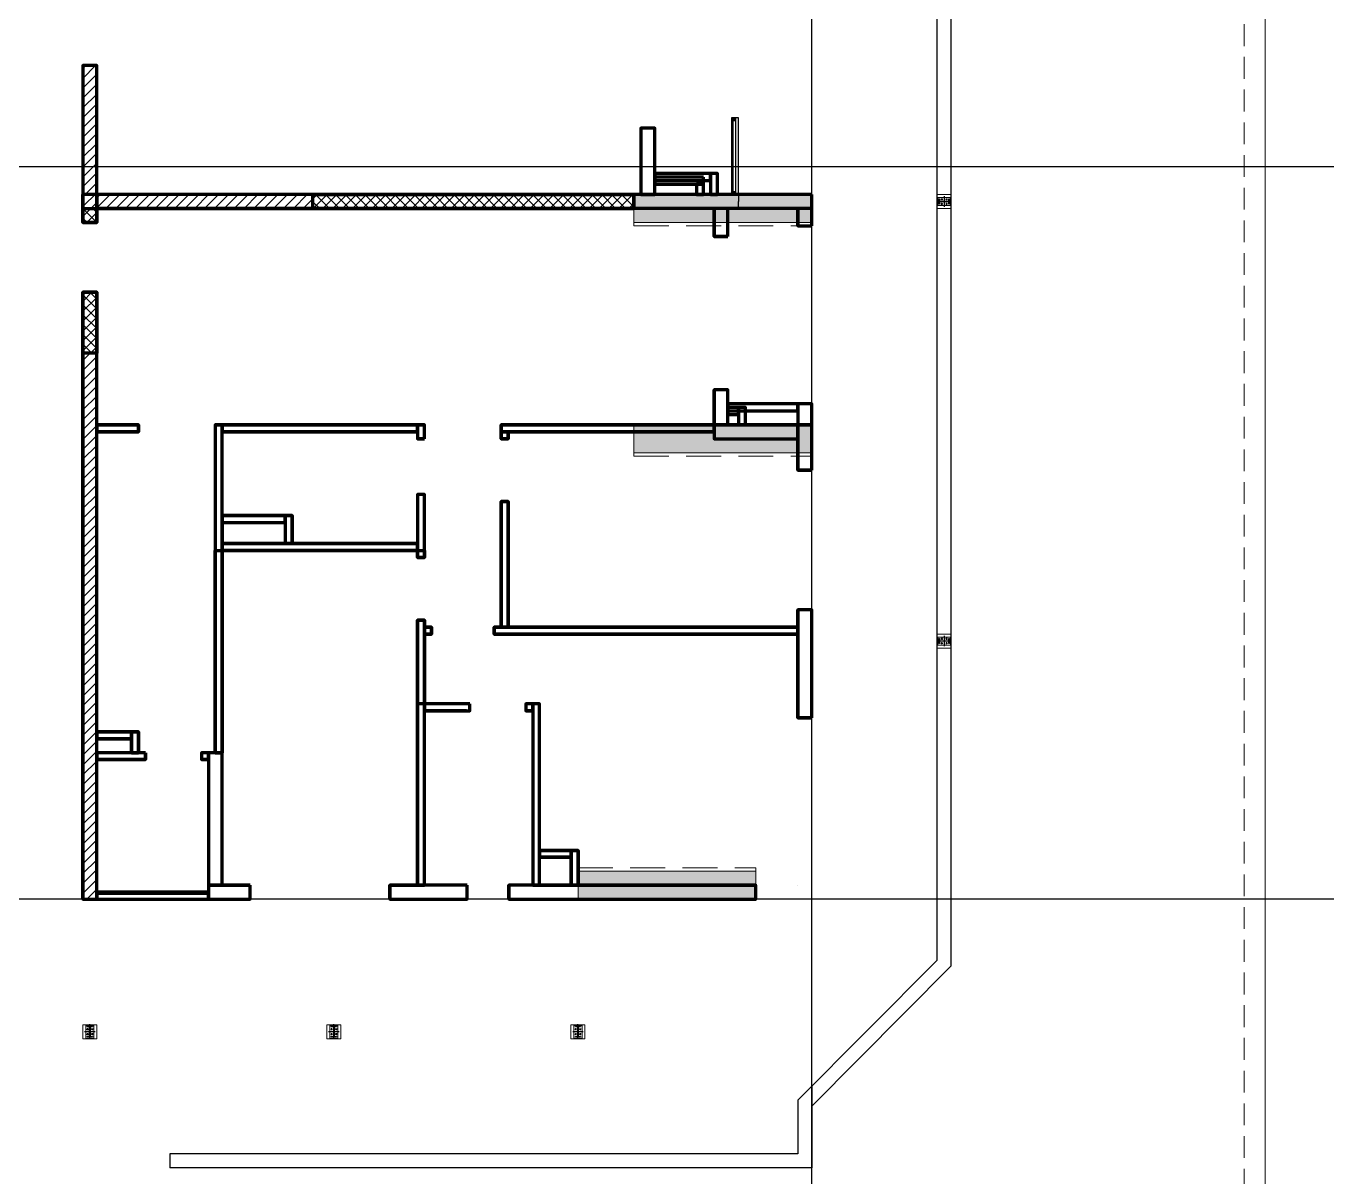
# Model space of a CAD drawing. Header units: millimetres. Extents: x -25197 to 555828, y -17247 to 174153.
# Drawn here: x 481622 to 500274, y 69868 to 86366 of the extents above; entities that cross this region are included whole.
import ezdxf
from ezdxf.enums import TextEntityAlignment as Align

# ---------------------------------------------------------------- set-up
doc = ezdxf.new("R2010")
doc.units = ezdxf.units.MM
doc.header["$LTSCALE"] = 250
for name, pattern in [('CHG_XX_Cot_Tang 1$0$CENTER', [20.2, 12.7, -2.5, 2.5, -2.5]), ('CHG_XX_Cot_Tang 1$0$CENTER2', [28.575, 19.05, -3.175, 3.175, -3.175]), ('CHG_XX_Cot_Tang 1$0$HIDDEN', [0.375, 0.25, -0.125]), ('CHG_XX_Cot_Tang 1$0$MB_Luoi truc$0$HTT Hidden 21', [3, 2, -1]), ('CHG_XX_Luoi truc$0$MB_Luoi truc$0$Center101', [13, 10, -1, 1, -1]), ('MB Can ho 1.5PN$0$HIDDEN', [0.375, 0.25, -0.125])]:
    doc.linetypes.add(name, pattern=pattern)
for name, color, linetype in [("CHG_XX_Cot_Tang 1$0$'S_Concrete_Center_1", 8, 'CHG_XX_Cot_Tang 1$0$CENTER2'), ("CHG_XX_Cot_Tang 1$0$'S_Steel_ Bold", 8, 'Continuous'), ('CHG_XX_Cot_Tang 1$0$Vach VH3', 3, 'Continuous'), ('CHG_XX_Luoi truc$0$Grid', 34, 'Continuous'), ('CHG_XX_Luoi truc$0$Grid Line', 8, 'CHG_XX_Luoi truc$0$MB_Luoi truc$0$Center101'), ('MB Can ho 1.5PN$0$Brick Wall', 4, 'Continuous'), ('mb tang 1 TWB$0$Brick Wall', 4, 'Continuous'), ('mb tang 1 TWB$0$Wall Hatch', 134, 'Continuous')]:
    doc.layers.add(name, color=color, linetype=linetype)
for name, color, linetype, lineweight in [("CHG_XX_Cot_Tang 1$0$'S_Steel_Cont_2 Normal", 2, 'Continuous', 25), ("CHG_XX_Cot_Tang 1$0$'S_Steel_Cont_2 Normal_Plate", 150, 'Continuous', 15), ('CHG_XX_Cot_Tang 1$0$Cot thep', 51, 'Continuous', 15), ('CHG_XX_Cot_Tang 1$0$Net thay Tuong', 3, 'Continuous', 20), ('CHG_XX_Cot_Tang 1$0$NS-Pier', 150, 'Continuous', 9), ('CHG_XX_Cot_Tang 1$0$NS-Pier @ 1 VP1', 150, 'Continuous', 9), ('CHG_XX_Cot_Tang 1$0$NS-Pier @ 1 VP2', 150, 'Continuous', 9), ('CHG_XX_Cot_Tang 1$0$NS-Pier @ 1 VP3', 150, 'Continuous', 9), ('CHG_XX_Cot_Tang 1$0$NS-Pier @ 1 VPModel', 150, 'Continuous', 9), ('CHG_XX_Cot_Tang 1$0$NS-Pier @ 100', 150, 'Continuous', 9), ('CHG_XX_Cot_Tang 1$0$NS-Pier @ 150', 150, 'Continuous', 9), ('CHG_XX_Cot_Tang 1$0$NS-Pier @ 200', 150, 'Continuous', 9), ('CHG_XX_Cot_Tang 1$0$NS-Pier @ 350', 150, 'Continuous', 9), ('MB Can ho 1.5PN$0$Wall Line', 4, 'Continuous', 70), ('MB Can ho 3PN_101m2$0$Wall Line', 4, 'Continuous', 70), ('mb tang 1 TWB$0$Wall Line', 4, 'Continuous', 70), ('Net cat Tuong', 4, 'Continuous', 9)]:
    doc.layers.add(name, color=color, linetype=linetype, lineweight=lineweight)
doc.styles.add('CHG_XX_Luoi truc$0$MB_Luoi truc$0$Grid A-F$0$VNI-HelveCB', font='VHELVCB_0.TTF')

# ---------------------------------------------------------------- blocks, each defined once
blk = doc.blocks.new('*U2169')
at = {"layer": 'CHG_XX_Luoi truc$0$Grid Line'}
blk.add_line((0, 0), (0, 608), dxfattribs=at)
at = {"layer": 'CHG_XX_Luoi truc$0$Grid', "lineweight": -2, "style": 'CHG_XX_Luoi truc$0$MB_Luoi truc$0$Grid A-F$0$VNI-HelveCB'}
for tag, p in [('GRIDSUB', (0, 617)), ('GRID', (0, -9))]:
    blk.add_attdef(tag, text='', height=5, dxfattribs=at).set_placement(p, align=Align.MIDDLE)
blk = doc.blocks.new('*U2171')
at = {"layer": 'CHG_XX_Luoi truc$0$Grid Line'}
blk.add_line((0, 0), (0, 438), dxfattribs=at)
at = {"layer": 'CHG_XX_Luoi truc$0$Grid', "lineweight": -2, "style": 'CHG_XX_Luoi truc$0$MB_Luoi truc$0$Grid A-F$0$VNI-HelveCB'}
for tag, p in [('GRIDSUB', (0, 447)), ('GRID', (0, -9))]:
    blk.add_attdef(tag, text='', height=5, dxfattribs=at).set_placement(p, align=Align.MIDDLE)
blk = doc.blocks.new('CHG_XX_Luoi truc')
at = {"layer": 'CHG_XX_Luoi truc$0$Grid', "xscale": 300, "yscale": 300, "zscale": 300}
blk.add_blockref('*U2169', (99550, -12747), dxfattribs=at)
at = {"layer": 'CHG_XX_Luoi truc$0$Grid', "xscale": 300.0000000000013, "yscale": 300.0000000000013, "zscale": 300.0000000000013, "rotation": 90}
for p in [(110703, 84350), (110703, 73850)]:
    blk.add_blockref('*U2171', p, dxfattribs=at)
blk = doc.blocks.new('*U2323')
at = {"layer": 'CHG_XX_Cot_Tang 1$0$NS-Pier @ 1 VP1'}
h = blk.add_hatch(color=256, dxfattribs=at)
h.dxf.hatch_style = 1
h.paths.add_polyline_path([(400, 0), (0, 0), (0, -2550), (400, -2550)])
at = {"layer": 'CHG_XX_Cot_Tang 1$0$NS-Pier @ 1 VP2'}
h = blk.add_hatch(color=256, dxfattribs=at)
h.dxf.hatch_style = 1
h.paths.add_polyline_path([(400, 0), (0, 0), (0, -2550), (400, -2550)])
at = {"layer": 'CHG_XX_Cot_Tang 1$0$NS-Pier @ 1 VP3'}
h = blk.add_hatch(color=256, dxfattribs=at)
h.dxf.hatch_style = 1
h.paths.add_polyline_path([(400, 0), (0, 0), (0, -2550), (400, -2550)])
at = {"layer": 'CHG_XX_Cot_Tang 1$0$NS-Pier @ 1 VPModel'}
h = blk.add_hatch(color=256, dxfattribs=at)
h.dxf.hatch_style = 1
h.paths.add_polyline_path([(400, 0), (0, 0), (0, -2550), (400, -2550)])
at = {"layer": 'CHG_XX_Cot_Tang 1$0$NS-Pier @ 100'}
h = blk.add_hatch(color=256, dxfattribs=at)
h.dxf.hatch_style = 1
h.paths.add_polyline_path([(400, 0), (0, 0), (0, -2550), (400, -2550)])
at = {"layer": 'CHG_XX_Cot_Tang 1$0$NS-Pier @ 150'}
h = blk.add_hatch(color=256, dxfattribs=at)
h.dxf.hatch_style = 1
h.paths.add_polyline_path([(400, 0), (0, 0), (0, -2550), (400, -2550)])
at = {"layer": 'CHG_XX_Cot_Tang 1$0$NS-Pier @ 200'}
h = blk.add_hatch(color=256, dxfattribs=at)
h.dxf.hatch_style = 1
h.paths.add_polyline_path([(400, 0), (0, 0), (0, -2550), (400, -2550)])
at = {"layer": 'CHG_XX_Cot_Tang 1$0$NS-Pier @ 350'}
h = blk.add_hatch(color=256, dxfattribs=at)
h.dxf.hatch_style = 1
h.paths.add_polyline_path([(400, 0), (0, 0), (0, -2550), (400, -2550)])
blk = doc.blocks.new('CHG_XX_Cot_Tang 1$0$Block A_C450x2250')
at = {"layer": 'CHG_XX_Cot_Tang 1$0$NS-Pier', "color": 9, "linetype": 'CHG_XX_Cot_Tang 1$0$MB_Luoi truc$0$HTT Hidden 21'}
blk.add_lwpolyline([(0, 0), (-50, 0), (-50, -2550), (0, -2550)], dxfattribs=at)
at = {"layer": 'CHG_XX_Cot_Tang 1$0$NS-Pier'}
blk.add_lwpolyline([(400, -2550), (0, -2550), (0, 0), (400, 0)], close=True, dxfattribs=at)
blk.add_blockref('*U2323', (0, 0), dxfattribs=at)
blk = doc.blocks.new('*U2301')
at = {"layer": "CHG_XX_Cot_Tang 1$0$'S_Steel_ Bold", "linetype": 'CHG_XX_Cot_Tang 1$0$CENTER', "ltscale": 0.05}
for p, q in [((-13, 0), (13, 0)), ((0, 13), (0, -13))]:
    blk.add_line(p, q, dxfattribs=at)
at = {"layer": "CHG_XX_Cot_Tang 1$0$'S_Steel_ Bold", "color": 1}
blk.add_circle((0, 0), 7, dxfattribs=at)
blk = doc.blocks.new('CHG_XX_Cot_Tang 1$0$A$C42BB3C5E')
at = {"color": 8, "linetype": 'CHG_XX_Cot_Tang 1$0$MB_Luoi truc$0$HTT Hidden 21'}
blk.add_lwpolyline([(-75, -113), (125, -113), (125, 87), (-75, 87)], close=True, dxfattribs=at)
at = {"layer": "CHG_XX_Cot_Tang 1$0$'S_Concrete_Center_1"}
for p, q in [((25, 63), (25, -88)), ((125, -13), (-83, -13))]:
    blk.add_line(p, q, dxfattribs=at)
at = {"layer": "CHG_XX_Cot_Tang 1$0$'S_Steel_Cont_2 Normal"}
blk.add_lwpolyline([(-37, -15, 0.414214), (-43, -21), (-43, -50), (-50, -50), (-50, 25), (-43, 25), (-43, -4, 0.414214), (-37, -10), (87, -10, 0.414214), (93, -4), (93, 25), (100, 25), (100, -50), (93, -50), (93, -21, 0.414214), (87, -15)], format="xyb", close=True, dxfattribs=at)
at = {"layer": "CHG_XX_Cot_Tang 1$0$'S_Steel_Cont_2 Normal_Plate"}
blk.add_lwpolyline([(115, 45), (115, -70), (-65, -70), (-65, 45)], close=True, dxfattribs=at)
at = {"layer": "CHG_XX_Cot_Tang 1$0$'S_Steel_ Bold"}
for p in [(-10, 20), (60, 20)]:
    blk.add_blockref('*U2301', p, dxfattribs=at)
at = {"layer": "CHG_XX_Cot_Tang 1$0$'S_Steel_ Bold", "xscale": -1, "rotation": 180}
for p in [(-10, -45), (60, -45)]:
    blk.add_blockref('*U2301', p, dxfattribs=at)
blk = doc.blocks.new('CHG_XX_Cot_Tang 1$0$net pergola')
at = {"layer": 'CHG_XX_Cot_Tang 1$0$Net thay Tuong'}
for p in [(67007, 32363), (67007, 26063)]:
    blk.add_blockref('CHG_XX_Cot_Tang 1$0$A$C42BB3C5E', p, dxfattribs=at)
at = {"layer": 'CHG_XX_Cot_Tang 1$0$Net thay Tuong', "rotation": 270}
for p in [(54795, 20475), (58294, 20475), (61794, 20475)]:
    blk.add_blockref('CHG_XX_Cot_Tang 1$0$A$C42BB3C5E', p, dxfattribs=at)
blk = doc.blocks.new('CHG_XX_Cot_Tang 1')
at = {"layer": 'CHG_XX_Cot_Tang 1$0$NS-Pier', "linetype": 'Continuous', "ltscale": 5}
blk.add_lwpolyline([(-300, 85450), (-10900, 85450), (-10900, 163400), (99639.2, 163400), (106050, 158254.3), (106050, -6022), (103575.5, -9000), (32350, -9000), (32350, 84050), (-300, 84050)], close=True, dxfattribs=at)
at = {"layer": 'CHG_XX_Cot_Tang 1$0$NS-Pier', "linetype": 'CHG_XX_Cot_Tang 1$0$HIDDEN', "ltscale": 5}
blk.add_lwpolyline([(32650, 84350), (0, 84350), (0, 85750), (-10600, 85750), (-10600, 163100), (99533.7, 163100), (105750, 158110.4), (105750, -5913.6), (103434.7, -8700), (32650, -8700), (32650, 84350), (32650, -8700), (103404.7, -8700)], dxfattribs=at)
at = {"layer": 'CHG_XX_Cot_Tang 1$0$Vach VH3'}
for p, q in [((101350.9, 72976.9), (101350.9, 128050)), ((101549.6, 72893.1), (101551.1, 127850)), ((99350, 70966.8), (101350.9, 72976.9)), ((99550, 70884.3), (101549.6, 72893.1)), ((99550, 71167.8), (99550, 70884.3)), ((99350, 70966.8), (99350, 70199.1)), ((99550, 70884.3), (99550, 70200)), ((99550, 70884.3), (99550, 69999.1)), ((99550, 70000), (99550, 70884.3)), ((99350, 70199.1), (90350, 70200)), ((90350, 70200), (90350, 70000)), ((99550, 69999.1), (90350, 70000))]:
    blk.add_line(p, q, dxfattribs=at)
at = {"layer": 'CHG_XX_Cot_Tang 1$0$Cot thep'}
blk.add_blockref('CHG_XX_Cot_Tang 1$0$net pergola', (34418.2, 51500), dxfattribs=at)
at = {"layer": 'CHG_XX_Cot_Tang 1$0$NS-Pier'}
blk.add_blockref('CHG_XX_Luoi truc', (0, 0), dxfattribs=at)
at = {"layer": 'CHG_XX_Cot_Tang 1$0$NS-Pier', "rotation": 90.00000000000001}
for p in [(97000, 83550), (97000, 80250)]:
    blk.add_blockref('CHG_XX_Cot_Tang 1$0$Block A_C450x2250', p, dxfattribs=at)
at = {"layer": 'CHG_XX_Cot_Tang 1$0$NS-Pier', "xscale": -1, "rotation": 90}
blk.add_blockref('CHG_XX_Cot_Tang 1$0$Block A_C450x2250', (96200, 74250), dxfattribs=at)
blk = doc.blocks.new('*U1516')
at = {"color": 9}
blk.add_lwpolyline([(0, 50), (1600, 50), (1600, -50), (0, -50)], close=True, dxfattribs=at)
blk.add_lwpolyline([(0, 50), (1600, 50), (1600, -30), (0, -30)], close=True)
blk = doc.blocks.new('*U1707')
at = {"layer": 'MB Can ho 3PN_101m2$0$Wall Line'}
blk.add_lwpolyline([(-600, 0), (0, 0), (0, 100), (-600, 100)], close=True, dxfattribs=at)
blk = doc.blocks.new('*U1708')
at = {"layer": 'MB Can ho 3PN_101m2$0$Wall Line'}
blk.add_lwpolyline([(-500, 0), (0, 0), (0, 100), (-500, 100)], close=True, dxfattribs=at)
blk = doc.blocks.new('*U1704')
at = {"layer": 'MB Can ho 3PN_101m2$0$Wall Line'}
blk.add_lwpolyline([(-700, 0), (0, 0), (0, 100), (-700, 100)], close=True, dxfattribs=at)
blk = doc.blocks.new('*U1699')
at = {"layer": 'MB Can ho 3PN_101m2$0$Wall Line'}
blk.add_lwpolyline([(-100, 0), (0, 0), (0, 100), (-100, 100)], close=True, dxfattribs=at)
blk = doc.blocks.new('*U1705')
at = {"layer": 'MB Can ho 3PN_101m2$0$Wall Line'}
blk.add_lwpolyline([(-2800, 0), (0, 0), (0, 100), (-2800, 100)], close=True, dxfattribs=at)
blk = doc.blocks.new('*U1692')
at = {"layer": 'MB Can ho 3PN_101m2$0$Wall Line'}
blk.add_lwpolyline([(-3050, 0), (0, 0), (0, 100), (-3050, 100)], close=True, dxfattribs=at)
blk = doc.blocks.new('*U1702')
at = {"layer": 'MB Can ho 3PN_101m2$0$Wall Line'}
blk.add_lwpolyline([(-4350, 0), (0, 0), (0, 100), (-4350, 100)], close=True, dxfattribs=at)
blk = doc.blocks.new('*U1706')
at = {"layer": 'MB Can ho 3PN_101m2$0$Wall Line'}
blk.add_lwpolyline([(-900, 0), (0, 0), (0, 100), (-900, 100)], close=True, dxfattribs=at)
blk = doc.blocks.new('*U1700')
at = {"layer": 'MB Can ho 3PN_101m2$0$Wall Line'}
blk.add_lwpolyline([(-650, 0), (0, 0), (0, 100), (-650, 100)], close=True, dxfattribs=at)
blk = doc.blocks.new('*U1701')
at = {"layer": 'MB Can ho 3PN_101m2$0$Wall Line'}
blk.add_lwpolyline([(-450, 0), (0, 0), (0, 100), (-450, 100)], close=True, dxfattribs=at)
blk = doc.blocks.new('*U1703')
at = {"layer": 'MB Can ho 3PN_101m2$0$Wall Line'}
blk.add_lwpolyline([(-600, 0), (0, 0), (0, 200), (-600, 200)], close=True, dxfattribs=at)
blk = doc.blocks.new('*U1925')
at = {"layer": 'MB Can ho 3PN_101m2$0$Wall Line'}
blk.add_lwpolyline([(-1110, 0), (0, 0), (0, 200), (-1110, 200)], close=True, dxfattribs=at)
blk = doc.blocks.new('*U1926')
at = {"layer": 'MB Can ho 3PN_101m2$0$Wall Line'}
blk.add_lwpolyline([(-3540, 0), (0, 0), (0, 200), (-3540, 200)], close=True, dxfattribs=at)
blk = doc.blocks.new('*U1693')
at = {"layer": 'MB Can ho 3PN_101m2$0$Wall Line'}
blk.add_lwpolyline([(-1200, 0), (0, 0), (0, 200), (-1200, 200)], close=True, dxfattribs=at)
blk = doc.blocks.new('*U1694')
at = {"layer": 'MB Can ho 3PN_101m2$0$Wall Line'}
blk.add_lwpolyline([(0, 1900), (0, 0), (200, 0), (200, 1900)], close=True, dxfattribs=at)
blk = doc.blocks.new('*U1695')
at = {"layer": 'MB Can ho 3PN_101m2$0$Wall Line'}
blk.add_lwpolyline([(0, 1550), (0, 0), (200, 0), (200, 1550)], close=True, dxfattribs=at)
blk = doc.blocks.new('*U1696')
at = {"layer": 'MB Can ho 3PN_101m2$0$Wall Line'}
blk.add_lwpolyline([(0, 650), (0, 0), (200, 0), (200, 650)], close=True, dxfattribs=at)
blk = doc.blocks.new('*U1697')
at = {"layer": 'MB Can ho 3PN_101m2$0$Wall Line'}
blk.add_lwpolyline([(0, 250), (0, 0), (200, 0), (200, 250)], close=True, dxfattribs=at)
blk = doc.blocks.new('*U1712')
at = {"layer": 'MB Can ho 3PN_101m2$0$Wall Line'}
blk.add_lwpolyline([(0, 400), (0, 0), (200, 0), (200, 400)], close=True, dxfattribs=at)
blk = doc.blocks.new('*U1713')
at = {"layer": 'MB Can ho 3PN_101m2$0$Wall Line'}
blk.add_lwpolyline([(0, 500), (0, 0), (200, 0), (200, 500)], close=True, dxfattribs=at)
blk = doc.blocks.new('*U1709')
at = {"layer": 'MB Can ho 3PN_101m2$0$Wall Line'}
blk.add_lwpolyline([(0, 300), (0, 0), (100, 0), (100, 300)], close=True, dxfattribs=at)
blk = doc.blocks.new('*U1710')
at = {"layer": 'MB Can ho 3PN_101m2$0$Wall Line'}
blk.add_lwpolyline([(0, 4700), (0, 0), (100, 0), (100, 4700)], close=True, dxfattribs=at)
blk = doc.blocks.new('*U1711')
at = {"layer": 'MB Can ho 3PN_101m2$0$Wall Line'}
blk.add_lwpolyline([(0, 400), (0, 0), (100, 0), (100, 400)], close=True, dxfattribs=at)
blk = doc.blocks.new('*U1698')
at = {"layer": 'MB Can ho 3PN_101m2$0$Wall Line'}
blk.add_lwpolyline([(0, 900), (0, 0), (100, 0), (100, 900)], close=True, dxfattribs=at)
blk = doc.blocks.new('*U1686')
at = {"layer": 'MB Can ho 3PN_101m2$0$Wall Line'}
blk.add_lwpolyline([(0, 200), (0, 0), (100, 0), (100, 200)], close=True, dxfattribs=at)
blk = doc.blocks.new('*U1687')
at = {"layer": 'MB Can ho 3PN_101m2$0$Wall Line'}
blk.add_lwpolyline([(0, 3800), (0, 0), (100, 0), (100, 3800)], close=True, dxfattribs=at)
blk = doc.blocks.new('*U1688')
at = {"layer": 'MB Can ho 3PN_101m2$0$Wall Line'}
blk.add_lwpolyline([(0, 1800), (0, 0), (100, 0), (100, 1800)], close=True, dxfattribs=at)
blk = doc.blocks.new('*U1689')
at = {"layer": 'MB Can ho 3PN_101m2$0$Wall Line'}
blk.add_lwpolyline([(0, 100), (0, 0), (100, 0), (100, 100)], close=True, dxfattribs=at)
blk = doc.blocks.new('*U1690')
at = {"layer": 'MB Can ho 3PN_101m2$0$Wall Line'}
blk.add_lwpolyline([(0, 2600), (0, 0), (100, 0), (100, 2600)], close=True, dxfattribs=at)
blk = doc.blocks.new('*U1691')
at = {"layer": 'MB Can ho 3PN_101m2$0$Wall Line'}
blk.add_lwpolyline([(0, 500), (0, 0), (100, 0), (100, 500)], close=True, dxfattribs=at)
blk = doc.blocks.new('*U1923')
at = {"layer": 'MB Can ho 3PN_101m2$0$Wall Line'}
blk.add_lwpolyline([(0, 2900), (0, 0), (100, 0), (100, 2900)], close=True, dxfattribs=at)
blk = doc.blocks.new('*U1924')
at = {"layer": 'MB Can ho 3PN_101m2$0$Wall Line'}
blk.add_lwpolyline([(0, 1200), (0, 0), (100, 0), (100, 1200)], close=True, dxfattribs=at)
blk = doc.blocks.new('*U1684')
at = {"layer": 'MB Can ho 3PN_101m2$0$Wall Line'}
blk.add_lwpolyline([(-150, 0), (0, 0), (0, 100), (-150, 100)], close=True, dxfattribs=at)
blk = doc.blocks.new('*U1685')
at = {"layer": 'MB Can ho 3PN_101m2$0$Wall Line'}
blk.add_lwpolyline([(0, -250), (0, 0), (-100, 0), (-100, -250)], close=True, dxfattribs=at)
blk = doc.blocks.new('*U1927')
at = {"color": 9}
blk.add_lwpolyline([(0, 50), (1100, 50), (1100, -50), (0, -50)], close=True, dxfattribs=at)
blk.add_lwpolyline([(0, 50), (1100, 50), (1100, -30), (0, -30)], close=True)
at = {"color": 151}
blk.add_lwpolyline([(1100, 10), (0, 10), (0, 50), (1100, 50)], close=True, dxfattribs=at)
at = {"color": 2}
for points in [[(0, 10), (40, 10), (40, -30), (0, -30)], [(1060, 10), (1100, 10), (1100, -30), (1060, -30)]]:
    blk.add_lwpolyline(points, close=True, dxfattribs=at)
at = {"color": 250, "linetype": 'MB Can ho 1.5PN$0$HIDDEN'}
for points in [[(0, 10), (40, -30)], [(0, -30), (40, 10)], [(1060, 10), (1100, -30)], [(1060, -30), (1100, 10)]]:
    blk.add_lwpolyline(points, dxfattribs=at)
blk = doc.blocks.new('*U1861')
at = {"layer": 'MB Can ho 1.5PN$0$Wall Line'}
blk.add_lwpolyline([(0, 150), (0, 0), (100, 0), (100, 150)], close=True, dxfattribs=at)
blk = doc.blocks.new('*U1862')
at = {"layer": 'MB Can ho 1.5PN$0$Wall Line'}
blk.add_lwpolyline([(700, 0), (0, 0), (0, -100), (700, -100)], close=True, dxfattribs=at)
blk = doc.blocks.new('*U1558')
at = {"layer": 'MB Can ho 1.5PN$0$Wall Line'}
blk.add_lwpolyline([(0, 950), (0, 0), (200, 0), (200, 950)], close=True, dxfattribs=at)
blk = doc.blocks.new('*U2061')
at = {"layer": 'mb tang 1 TWB$0$Wall Line'}
blk.add_lwpolyline([(800, 0), (0, 0), (0, -100), (800, -100)], close=True, dxfattribs=at)
blk = doc.blocks.new('*U1754')
at = {"layer": 'mb tang 1 TWB$0$Wall Line'}
blk.add_lwpolyline([(0, 300), (0, 0), (100, 0), (100, 300)], close=True, dxfattribs=at)
blk = doc.blocks.new('*U2060')
at = {"layer": 'mb tang 1 TWB$0$Wall Line'}
blk.add_lwpolyline([(1000, 0), (0, 0), (0, -100), (1000, -100)], close=True, dxfattribs=at)
blk = doc.blocks.new('*U2059')
at = {"layer": 'mb tang 1 TWB$0$Wall Line'}
blk.add_lwpolyline([(0, 300), (0, 0), (200, 0), (200, 300)], close=True, dxfattribs=at)
blk = doc.blocks.new('*U1912')
at = {"layer": 'mb tang 1 TWB$0$Wall Hatch'}
h = blk.add_hatch(dxfattribs=at)
h.set_pattern_fill('LINE10', color=256, scale=100, angle=45, style=0, pattern_type=2)
h.set_pattern_definition([(45, (-2925, 16175), (-70.7107, 70.7107), [])])
h.paths.add_polyline_path([(0, -2250), (0, 0), (-200, 0), (-200, -2250)])
at = {"layer": 'mb tang 1 TWB$0$Wall Line'}
blk.add_lwpolyline([(0, -2250), (0, 0), (-200, 0), (-200, -2250)], close=True, dxfattribs=at)
blk = doc.blocks.new('*U1913')
at = {"layer": 'mb tang 1 TWB$0$Wall Hatch'}
h = blk.add_hatch(dxfattribs=at)
h.set_pattern_fill('LINE10', color=256, scale=100, angle=45, style=0, pattern_type=2)
h.set_pattern_definition([(45, (-2925, 18225), (-70.7107, 70.7107), [])])
h.paths.add_polyline_path([(0, -200), (0, 0), (-200, 0), (-200, -200)])
at = {"layer": 'mb tang 1 TWB$0$Wall Line'}
blk.add_lwpolyline([(0, -200), (0, 0), (-200, 0), (-200, -200)], close=True, dxfattribs=at)
blk = doc.blocks.new('*U1914')
at = {"layer": 'mb tang 1 TWB$0$Wall Hatch'}
h = blk.add_hatch(dxfattribs=at)
h.set_pattern_fill('LINE10', color=256, scale=100, angle=45, style=0, pattern_type=2)
h.set_pattern_definition([(45, (-2925, 10725), (-70.7107, 70.7107), [])])
h.paths.add_polyline_path([(7700, 0), (0, 0), (0, -200), (7700, -200)])
at = {"layer": 'mb tang 1 TWB$0$Wall Line'}
blk.add_lwpolyline([(7700, 0), (0, 0), (0, -200), (7700, -200)], close=True, dxfattribs=at)
blk = doc.blocks.new('*U1915')
at = {"layer": 'mb tang 1 TWB$0$Wall Hatch'}
h = blk.add_hatch(dxfattribs=at)
h.set_pattern_fill('LINE10', color=256, scale=100, angle=45, style=0, pattern_type=2)
h.set_pattern_definition([(45, (-6025, 10725), (-70.7107, 70.7107), [])])
h.paths.add_polyline_path([(4600, 0), (0, 0), (0, -200), (4600, -200)])
at = {"layer": 'mb tang 1 TWB$0$Wall Line'}
blk.add_lwpolyline([(4600, 0), (0, 0), (0, -200), (4600, -200)], close=True, dxfattribs=at)
blk = doc.blocks.new('*U1916')
at = {"layer": 'mb tang 1 TWB$0$Wall Hatch'}
h = blk.add_hatch(dxfattribs=at)
h.set_pattern_fill('LINE10', color=256, scale=100, angle=45, style=0, pattern_type=2)
h.set_pattern_definition([(45, (-2925, 9725), (-70.7107, 70.7107), [])])
h.paths.add_polyline_path([(0, -8700), (0, 0), (-200, 0), (-200, -8700)])
at = {"layer": 'mb tang 1 TWB$0$Wall Line'}
blk.add_lwpolyline([(0, -8700), (0, 0), (-200, 0), (-200, -8700)], close=True, dxfattribs=at)
blk = doc.blocks.new('*U1917')
at = {"layer": 'mb tang 1 TWB$0$Wall Hatch'}
h = blk.add_hatch(dxfattribs=at)
h.set_pattern_fill('LINE10', color=256, scale=100, angle=45, style=0, pattern_type=2)
h.set_pattern_definition([(45, (-2925, 17550), (-70.7107, 70.7107), [])])
h.paths.add_polyline_path([(0, -875), (0, 0), (-200, 0), (-200, -875)])
at = {"layer": 'mb tang 1 TWB$0$Wall Line'}
blk.add_lwpolyline([(0, -875), (0, 0), (-200, 0), (-200, -875)], close=True, dxfattribs=at)

msp = doc.modelspace()

# ---------------------------------------------------------------- linework, layer by layer
at = {"layer": 'MB Can ho 1.5PN$0$Brick Wall'}
for p, q in [((482436.05606, 85800), (482536.05606, 85800)), ((482436.05606, 85800), (482436.05606, 83750)), ((482636.05606, 85800), (482536.05606, 85800)), ((482636.05606, 85800), (482636.05606, 83950)), ((482636.05606, 83950), (491836.05606, 83950)), ((491836.05606, 83950), (491836.05606, 83850)), ((482436.05606, 83750), (491836.05606, 83750)), ((491836.05606, 83750), (491836.05606, 83850))]:
    msp.add_line(p, q, dxfattribs=at)
at = {"layer": 'MB Can ho 3PN_101m2$0$Wall Line'}
for p, q in [((482436.05606, 83550), (482436.05606, 83950)), ((492886.05606, 83950), (482436.05606, 83950)), ((492886.05606, 83500), (492886.05606, 83950)), ((482636.05606, 83550), (482636.05606, 83750)), ((491486.05606, 83750), (482636.05606, 83750)), ((491486.05606, 83350), (491486.05606, 83750)), ((492686.05606, 83750), (491686.05606, 83750)), ((491686.05606, 83350), (491686.05606, 83750)), ((492686.05606, 83500), (492686.05606, 83750)), ((482436.05606, 83550), (482636.05606, 83550)), ((491686.05606, 83350), (491486.05606, 83350)), ((482436.05606, 73850), (482436.05606, 82550)), ((482436.05606, 82550), (482636.05606, 82550)), ((482636.05606, 76250), (482636.05606, 82550)), ((491486.05606, 80650), (491486.05606, 81150)), ((491686.05606, 81150), (491486.05606, 81150)), ((491686.05606, 80650), (491686.05606, 81150)), ((483236.05606, 80650), (482636.05606, 80650)), ((483236.05606, 80650), (483236.05606, 80550)), ((484336.05606, 80650), (484336.05606, 75950)), ((484336.05606, 80650), (487336.05606, 80650)), ((487336.05606, 80450), (487336.05606, 80650)), ((488436.05606, 80650), (488436.05606, 80450)), ((488436.05606, 80650), (491486.05606, 80650)), ((491686.05606, 80650), (492886.05606, 80650)), ((492886.05606, 80000), (492886.05606, 80650)), ((484436.05606, 74050), (484436.05606, 80550)), ((487236.05606, 80550), (484436.05606, 80550)), ((487236.05606, 80550), (487236.05606, 80450)), ((487336.05606, 80450), (487236.05606, 80450)), ((488436.05606, 80450), (488536.05606, 80450)), ((488536.05606, 80550), (488536.05606, 80450)), ((488536.05606, 80550), (491486.05606, 80550)), ((491486.05606, 80550), (491486.05606, 80450)), ((491486.05606, 80450), (492686.05606, 80450)), ((492686.05606, 80000), (492686.05606, 80450)), ((492886.05606, 80000), (492686.05606, 80000)), ((487236.05606, 79650), (487236.05606, 78950)), ((487336.05606, 79650), (487236.05606, 79650)), ((487336.05606, 78750), (487336.05606, 79650)), ((488436.05606, 79550), (488436.05606, 77750)), ((488436.05606, 79550), (488536.05606, 79550)), ((488536.05606, 79550), (488536.05606, 77750)), ((484436.05606, 79350), (485436.05606, 79350)), ((485436.05606, 79350), (485436.05606, 78950)), ((484436.05606, 79250), (484436.05606, 78950)), ((484436.05606, 79250), (485336.05606, 79250)), ((485336.05606, 79250), (485336.05606, 78950)), ((484436.05606, 78950), (485336.05606, 78950)), ((485436.05606, 78950), (487236.05606, 78950)), ((487236.05606, 78850), (484436.05606, 78850)), ((487236.05606, 78750), (487236.05606, 78850)), ((487336.05606, 78750), (487236.05606, 78750)), ((492686.05606, 77750), (492686.05606, 78000)), ((492886.05606, 78000), (492686.05606, 78000)), ((492886.05606, 76450), (492886.05606, 78000)), ((487236.05606, 74050), (487236.05606, 77850)), ((487336.05606, 77850), (487236.05606, 77850)), ((487336.05606, 77750), (487336.05606, 77850)), ((487436.05606, 77750), (487336.05606, 77750)), ((487336.05606, 76650), (487336.05606, 77650)), ((487436.05606, 77650), (487336.05606, 77650)), ((487436.05606, 77750), (487436.05606, 77650)), ((488436.05606, 77750), (488336.05606, 77750)), ((488336.05606, 77750), (488336.05606, 77650)), ((492686.05606, 77650), (488336.05606, 77650)), ((492686.05606, 77750), (488536.05606, 77750)), ((492686.05606, 76450), (492686.05606, 77650)), ((487936.05606, 76650), (487336.05606, 76650)), ((487936.05606, 76550), (487336.05606, 76550)), ((488886.05606, 76550), (488786.05606, 76550)), ((488886.05606, 76550), (488886.05606, 74050)), ((492886.05606, 76450), (492686.05606, 76450)), ((482636.05606, 75950), (482636.05606, 76150)), ((483136.05606, 76150), (482636.05606, 76150)), ((483136.05606, 75950), (483136.05606, 76150)), ((483236.05606, 75950), (483236.05606, 76250)), ((483136.05606, 75950), (482636.05606, 75950)), ((483336.05606, 75950), (483236.05606, 75950)), ((483336.05606, 75950), (483336.05606, 75850)), ((484336.05606, 75950), (484136.05606, 75950)), ((484136.05606, 75950), (484136.05606, 75850)), ((482636.05606, 73850), (482636.05606, 75850)), ((482636.05606, 75150), (482636.05606, 75850)), ((483336.05606, 75850), (482636.05606, 75850)), ((484236.05606, 75850), (484136.05606, 75850)), ((484236.05606, 75850), (484236.05606, 73850)), ((489436.05606, 74450.00001), (489136.05606, 74450.00001)), ((484436.05606, 74050), (484836.05606, 74050)), ((484836.05606, 73850), (484836.05606, 74050)), ((486836.05606, 74050), (487236.05606, 74050)), ((486836.05606, 73850), (486836.05606, 74050)), ((487946.05606, 73850), (487946.05606, 74050)), ((488546.05606, 73850), (488546.05606, 74050)), ((488936.05606, 74050), (492083.05606, 74050)), ((492686.05606, 74050), (492686.05606, 74050)), ((492086.05606, 73850), (492086.05606, 74047)), ((482436.05606, 73850), (482636.05606, 73850)), ((484236.05606, 73850), (484836.05606, 73850)), ((486836.05606, 73850), (487946.05606, 73850)), ((488546.05606, 73850), (492086.05606, 73850))]:
    msp.add_line(p, q, dxfattribs=at)
msp.add_arc((492083.05606, 74047), 3, 0, 90, dxfattribs=at)

# ---------------------------------------------------------------- block references
at = {"layer": 'MB Can ho 1.5PN$0$Brick Wall', "rotation": 180}
for name, p in [('*U1558', (490636.05606, 84900)), ('*U1861', (491336.05605, 84100))]:
    msp.add_blockref(name, p, dxfattribs=at)
at = {"layer": 'MB Can ho 1.5PN$0$Brick Wall', "xscale": -1, "rotation": 270}
msp.add_blockref('*U1927', (491786.05606, 83950), dxfattribs=at)
at = {"layer": 'MB Can ho 1.5PN$0$Brick Wall'}
msp.add_blockref('*U1862', (490636.05606, 84200), dxfattribs=at)
at = {"layer": 'MB Can ho 3PN_101m2$0$Wall Line', "rotation": 180}
for name, p in [('*U1712', (491686.05606, 83750)), ('*U1697', (492886.05606, 83750)), ('*U1713', (491686.05606, 81150)), ('*U1684', (491686.05606, 80900)), ('*U1685', (491836.05606, 80650)), ('*U1707', (482636.05606, 80650)), ('*U1710', (484436.05606, 80650)), ('*U1705', (484436.05606, 80650)), ('*U1686', (487336.05606, 80650)), ('*U1692', (488436.05606, 80650)), ('*U1693', (491486.05606, 80650)), ('*U1696', (492886.05606, 80650)), ('*U1689', (488536.05606, 80550)), ('*U1698', (487336.05606, 79650)), ('*U1688', (488536.05606, 79550)), ('*U1706', (484436.05606, 79350)), ('*U1711', (485436.05606, 79350)), ('*U1705', (484436.05606, 78950)), ('*U1695', (492886.05606, 78000)), ('*U1687', (487336.05606, 77850)), ('*U1699', (487336.05606, 77750)), ('*U1702', (488336.05606, 77750)), ('*U1700', (487336.05606, 76650)), ('*U1699', (488786.05606, 76650)), ('*U1690', (488986.05606, 76650)), ('*U1708', (482636.05606, 76250)), ('*U1709', (483236.05606, 76250)), ('*U1704', (482636.05606, 75950)), ('*U1699', (484136.05606, 75950)), ('*U1694', (484436.05606, 75950)), ('*U1701', (488986.05606, 74550)), ('*U1691', (489536.05606, 74550.00001)), ('*U1703', (484236.05606, 74050)), ('*U1925', (486836.05606, 74050)), ('*U1926', (488546.05606, 74050))]:
    msp.add_blockref(name, p, dxfattribs=at)
at = {"layer": 'MB Can ho 3PN_101m2$0$Wall Line', "xscale": -1}
for name, p in [('*U1707', (482636.05606, 80550)), ('*U1692', (488436.05606, 80550)), ('*U1699', (487336.05606, 77650)), ('*U1702', (488336.05606, 77650)), ('*U1708', (482636.05606, 76150)), ('*U1701', (488986.05606, 74450))]:
    msp.add_blockref(name, p, dxfattribs=at)
at = {"layer": 'MB Can ho 3PN_101m2$0$Wall Line', "xscale": -1, "rotation": 180}
for name, p in [('*U1689', (488436.05606, 80550)), ('*U1688', (488436.05606, 79550)), ('*U1923', (484336.05606, 78850)), ('*U1689', (487236.05606, 78850)), ('*U1924', (487236.05606, 77850)), ('*U1709', (483136.05606, 76250)), ('*U1691', (489436.05606, 74550.00001)), ('*U1516', (482636.05606, 73900))]:
    msp.add_blockref(name, p, dxfattribs=at)
at = {"layer": 'mb tang 1 TWB$0$Brick Wall'}
for name, p in [('*U2061', (490636.05606, 84250.00001)), ('*U1754', (491436.05606, 83950.00001)), ('*U2060', (491686.05606, 80950.00001)), ('*U2059', (492686.05606, 80650.00001))]:
    msp.add_blockref(name, p, dxfattribs=at)
at = {"layer": 'mb tang 1 TWB$0$Wall Line'}
for name, p in [('*U1912', (482636.05606, 85800)), ('*U1914', (482636.05606, 83950)), ('*U1916', (482636.05606, 82550))]:
    msp.add_blockref(name, p, dxfattribs=at)
at = {"layer": 'mb tang 1 TWB$0$Wall Line', "xscale": -1, "rotation": 180}
msp.add_blockref('*U1915', (485736.05606, 83750), dxfattribs=at)
at = {"layer": 'mb tang 1 TWB$0$Wall Line', "xscale": -1}
for name, p in [('*U1913', (482436.05606, 83750)), ('*U1917', (482436.05606, 82550))]:
    msp.add_blockref(name, p, dxfattribs=at)
at = {"layer": 'Net cat Tuong'}
for name in ['CHG_XX_Luoi truc', 'CHG_XX_Cot_Tang 1', 'CHG_XX_Cot_Tang 1']:
    msp.add_blockref(name, (393336.05606, 0), dxfattribs=at)

doc.saveas('drawing.dxf')
